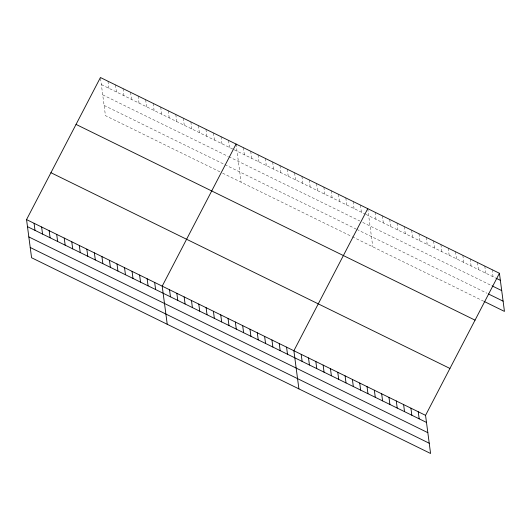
<?xml version="1.0" encoding="UTF-8"?>
<svg xmlns="http://www.w3.org/2000/svg" width="531" height="531" viewBox="0 0 531 531"><rect width="100%" height="100%" fill="white"/><g stroke="black" fill="none" stroke-linecap="round" stroke-linejoin="round"><path stroke-width="0.4" stroke-dasharray="2.65 1.99" d="M101.361 84.602L233.594 149.47M234.277 149.808L365.036 213.953M365.766 214.312L495.237 277.832M102.709 94.85L228.091 156.36M228.775 156.698L359.799 220.976M362.726 222.409L492.204 285.93M104.103 105.41L356.069 229.02M356.799 229.385L487.007 293.258M219.867 171.792L105.45 115.658L100.532 78.309M222.608 173.139L350.832 236.043M352.299 236.76L483.967 301.356M492.111 269.675L493.047 276.757M484.796 266.084L485.732 273.166M477.482 262.5L478.418 269.575M470.167 258.909L471.103 265.991M462.853 255.318L463.789 262.4M455.538 251.734L456.468 258.809M448.224 248.143L449.153 255.225M440.909 244.552L441.838 251.634M433.595 240.968L434.524 248.043M426.28 237.377L427.209 244.459M418.966 233.786L419.895 240.868M411.651 230.202L412.58 237.277M404.337 226.611L405.266 233.693M397.015 223.02L397.951 230.102M389.701 219.436L390.637 226.511M382.386 215.845L383.322 222.927M375.072 212.254L376.008 219.336M367.757 208.67L372.782 246.809M360.443 205.079L361.379 212.161M353.128 201.488L354.058 208.57M345.814 197.904L346.743 204.979M338.499 194.313L339.428 201.395M331.185 190.722L332.114 197.804M323.87 187.138L324.799 194.213M316.556 183.547L317.485 190.629M309.241 179.956L310.17 187.038M301.927 176.372L302.856 183.454M294.605 172.781L295.541 179.863M287.291 169.19L288.227 176.272M279.976 165.606L280.912 172.688M272.662 162.015L273.598 169.097M265.347 158.43L266.283 165.506M258.033 154.84L258.969 161.922M250.718 151.249L251.648 158.331M243.404 147.664L244.333 154.74M236.089 144.074L241.107 182.213M228.549 140.376L229.485 147.459M221.015 136.679L221.945 143.755M213.475 132.982L214.411 140.058M205.942 129.285L206.871 136.361M198.408 125.588L199.337 132.664M190.868 121.891L191.804 128.967M183.334 118.194L184.264 125.27M175.794 114.497L176.73 121.572M168.261 110.793L169.19 117.875M160.72 107.096L161.656 114.178M153.187 103.399L154.116 110.481M145.647 99.702L146.583 106.784M138.113 96.005L139.042 103.087M130.573 92.308L131.509 99.39M123.039 88.611L123.969 95.693M115.499 84.914L116.435 91.996M107.966 81.216L108.895 88.299"/><path stroke-width="0.8" d="M499.425 273.266L425.55 415.342L430.575 453.481L31.575 257.734L26.55 219.595L100.425 77.519L499.425 273.266L504.45 311.405L484.697 301.714M236.089 144.074L162.207 286.149L167.232 324.288M367.757 208.67L293.882 350.745L298.9 388.884M495.974 278.191L500.361 280.341M492.204 285.93L501.709 290.596M488.474 293.975L503.103 301.157M76.046 124.407L475.046 320.147M50.93 172.708L449.93 368.454M26.55 219.595L425.55 415.342M27.479 226.677L426.479 422.417M28.833 236.926L427.833 432.672M30.221 247.486L429.221 443.232M418.236 411.751L419.165 418.833M410.921 408.16L411.85 415.242M403.606 404.576L404.536 411.651M396.292 400.985L397.221 408.067M388.977 397.394L389.907 404.476M381.663 393.81L382.592 400.885M374.348 390.219L375.278 397.301M367.027 386.628L367.963 393.71M359.713 383.043L360.649 390.119M352.398 379.453L353.334 386.535M345.084 375.862L346.02 382.944M337.769 372.277L338.705 379.353M330.455 368.687L331.39 375.769M323.14 365.096L324.069 372.178M315.826 361.511L316.755 368.587M308.511 357.921L309.44 365.003M301.196 354.33L302.126 361.412M286.567 347.155L287.497 354.237M279.253 343.564L280.182 350.646M271.938 339.979L272.868 347.055M264.617 336.388L265.553 343.471M257.303 332.798L258.239 339.88M249.988 329.213L250.924 336.289M242.674 325.622L243.61 332.705M235.359 322.032L236.295 329.114M228.045 318.447L228.98 325.523M220.73 314.856L221.659 321.939M213.416 311.266L214.345 318.348M206.101 307.681L207.03 314.757M198.786 304.09L199.716 311.173M191.472 300.5L192.401 307.582M184.157 296.915L185.087 303.991M176.843 293.324L177.772 300.407M169.522 289.734L170.458 296.816M154.674 282.452L155.603 289.528M147.133 278.755L148.069 285.831M139.6 275.058L140.529 282.134M132.066 271.361L132.996 278.436M124.526 267.664L125.462 274.739M116.993 263.96L117.922 271.042M109.452 260.263L110.388 267.345M101.919 256.566L102.848 263.648M94.379 252.869L95.314 259.951M86.845 249.172L87.774 256.254M79.305 245.475L80.241 252.557M71.771 241.778L72.701 248.86M64.231 238.08L65.167 245.163M56.698 234.383L57.627 241.466M49.157 230.686L50.093 237.769M41.624 226.989L42.553 234.071M34.084 223.292L35.019 230.374"/></g></svg>
